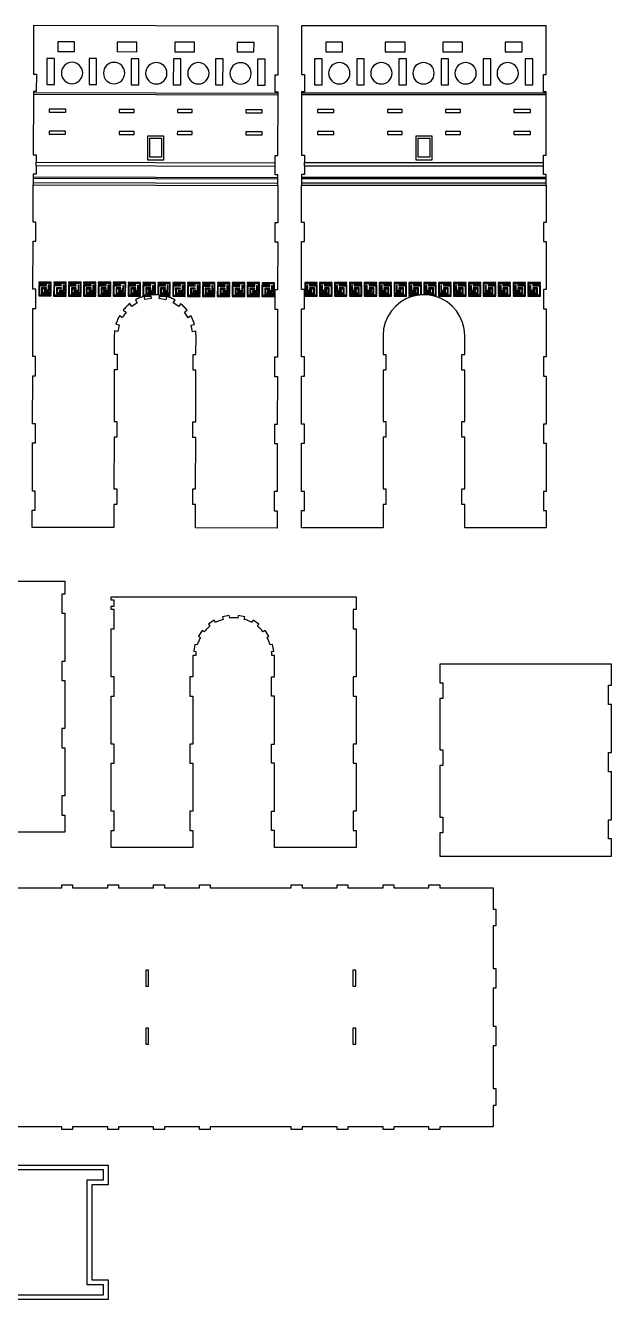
# Model space of a CAD drawing. Extents: x -1323 to 1705, y -706 to 926.
# Drawn here: x 1095 to 1705, y -515 to 811 of the extents above; entities that cross this region are included whole.
import ezdxf

# ---------------------------------------------------------------- set-up
doc = ezdxf.new("R2010")
doc.units = 0
doc.layers.add('CAMADA_1', color=7, linetype='CONTINUOUS')

msp = doc.modelspace()

# ---------------------------------------------------------------- linework, layer by layer
at = {"layer": 'CAMADA_1'}
for points in [[(1102.9239, 741.4542), (1357.8394, 740.7896), (1357.8427, 742.0334), (1354.8427, 742.0412), (1354.8899, 760.1212), (1357.8897, 760.1134), (1358.0215, 810.6745), (1103.106, 811.3391), (1102.9744, 760.778), (1105.9742, 760.7701), (1105.9273, 742.6901), (1102.9272, 742.698), (1102.9239, 741.4542)], [(1382.2338, 741.1199), (1637.1503, 741.1199), (1637.1503, 742.3637), (1634.1502, 742.3637), (1634.1502, 760.4437), (1637.1503, 760.4437), (1637.1503, 811.005), (1382.2338, 811.005), (1382.2338, 760.4437), (1385.2338, 760.4437), (1385.2338, 742.3637), (1382.2338, 742.3637), (1382.2338, 741.1199)], [(1145.7832, 784.2277), (1145.8092, 794.2277), (1128.3391, 794.2732), (1128.3131, 784.2732), (1145.7832, 784.2277)], [(1210.7821, 784.0583), (1210.8081, 794.0581), (1190.2552, 794.1118), (1190.229, 784.1118), (1210.7821, 784.0583)], [(1270.7579, 783.9019), (1270.7839, 793.9019), (1250.231, 793.9554), (1250.2048, 783.9555), (1270.7579, 783.9019)], [(1332.6738, 783.7405), (1332.7, 793.7404), (1315.2299, 793.786), (1315.2039, 783.786), (1332.6738, 783.7405)], [(1424.9816, 784.005), (1424.9816, 794.005), (1407.5114, 794.005), (1407.5114, 784.005), (1424.9816, 784.005)], [(1489.9807, 784.005), (1489.9807, 794.005), (1469.4275, 794.005), (1469.4275, 784.005), (1489.9807, 784.005)], [(1549.9568, 784.005), (1549.9568, 794.005), (1529.4036, 794.005), (1529.4036, 784.005), (1549.9568, 784.005)], [(1611.8729, 784.005), (1611.8729, 794.005), (1594.4028, 794.005), (1594.4028, 784.005), (1611.8729, 784.005)], [(1117.0533, 776.9402), (1116.9827, 749.8761), (1124.8439, 749.8557), (1124.9144, 776.9198), (1117.0533, 776.9402)], [(1154.2314, 761.8715), (1154.0056, 764.1118), (1153.3579, 766.1983), (1152.333, 768.0865), (1150.9757, 769.7317), (1149.3305, 771.089), (1147.4423, 772.1139), (1145.3558, 772.7616), (1143.1155, 772.9874), (1140.8753, 772.7616), (1138.7887, 772.1139), (1136.9005, 771.089), (1135.2554, 769.7317), (1133.8981, 768.0866), (1132.8732, 766.1984), (1132.2255, 764.1118), (1131.9996, 761.8716), (1132.2254, 759.6313), (1132.8731, 757.5448), (1133.898, 755.6566), (1135.2554, 754.0115), (1136.9005, 752.6541), (1138.7887, 751.6292), (1140.8753, 750.9815), (1143.1155, 750.7557), (1145.3557, 750.9815), (1147.4423, 751.6292), (1149.3305, 752.6541), (1150.9756, 754.0114), (1152.333, 755.6565), (1153.3579, 757.5447), (1154.0056, 759.6313), (1154.2314, 761.8715)], [(1160.9354, 776.8258), (1160.8649, 749.7618), (1168.726, 749.7413), (1168.7966, 776.8053), (1160.9354, 776.8258)], [(1198.1135, 761.7571), (1197.8877, 763.9974), (1197.24, 766.0839), (1196.2151, 767.9721), (1194.8578, 769.6173), (1193.2127, 770.9746), (1191.3245, 771.9995), (1189.2379, 772.6472), (1186.9977, 772.873), (1184.7574, 772.6472), (1182.6709, 771.9995), (1180.7827, 770.9746), (1179.1376, 769.6173), (1177.7802, 767.9722), (1176.7553, 766.084), (1176.1076, 763.9974), (1175.8818, 761.7572), (1176.1076, 759.5169), (1176.7553, 757.4304), (1177.7802, 755.5422), (1179.1375, 753.897), (1180.7826, 752.5397), (1182.6708, 751.5148), (1184.7574, 750.8671), (1186.9976, 750.6412), (1189.2378, 750.867), (1191.3244, 751.5147), (1193.2126, 752.5396), (1194.8577, 753.897), (1196.2151, 755.5421), (1197.24, 757.4303), (1197.8877, 759.5168), (1198.1135, 761.7571)], [(1204.8176, 776.7114), (1204.747, 749.6473), (1212.6081, 749.6268), (1212.6787, 776.6909), (1204.8176, 776.7114)], [(1241.9956, 761.6427), (1241.7698, 763.883), (1241.1221, 765.9695), (1240.0972, 767.8577), (1238.7399, 769.5029), (1237.0948, 770.8602), (1235.2066, 771.8851), (1233.12, 772.5328), (1230.8798, 772.7586), (1228.6395, 772.5328), (1226.553, 771.8851), (1224.6648, 770.8602), (1223.0197, 769.5029), (1221.6623, 767.8578), (1220.6374, 765.9696), (1219.9897, 763.883), (1219.7639, 761.6428), (1219.9897, 759.4025), (1220.6374, 757.316), (1221.6623, 755.4278), (1223.0196, 753.7826), (1224.6647, 752.4253), (1226.5529, 751.4004), (1228.6395, 750.7527), (1230.8797, 750.5268), (1233.1199, 750.7526), (1235.2065, 751.4003), (1237.0947, 752.4252), (1238.7398, 753.7826), (1240.0972, 755.4277), (1241.1221, 757.3159), (1241.7698, 759.4024), (1241.9956, 761.6427)], [(1248.6997, 776.597), (1248.6291, 749.5329), (1256.4903, 749.5124), (1256.5608, 776.5765), (1248.6997, 776.597)], [(1285.8778, 761.5283), (1285.652, 763.7686), (1285.0043, 765.8551), (1283.9794, 767.7433), (1282.622, 769.3885), (1280.9769, 770.7458), (1279.0887, 771.7707), (1277.0021, 772.4184), (1274.7619, 772.6442), (1272.5217, 772.4184), (1270.4351, 771.7707), (1268.5469, 770.7458), (1266.9018, 769.3885), (1265.5444, 767.7434), (1264.5195, 765.8552), (1263.8718, 763.7686), (1263.646, 761.5284), (1263.8718, 759.2881), (1264.5195, 757.2016), (1265.5444, 755.3134), (1266.9017, 753.6682), (1268.5468, 752.3109), (1270.435, 751.286), (1272.5216, 750.6383), (1274.7618, 750.4124), (1277.0021, 750.6382), (1279.0886, 751.2859), (1280.9768, 752.3108), (1282.622, 753.6682), (1283.9793, 755.3133), (1285.0042, 757.2015), (1285.6519, 759.288), (1285.8778, 761.5283)], [(1292.5818, 776.4826), (1292.5112, 749.4186), (1300.3724, 749.398), (1300.443, 776.4621), (1292.5818, 776.4826)], [(1329.7599, 761.4139), (1329.5341, 763.6541), (1328.8864, 765.7407), (1327.8615, 767.6289), (1326.5041, 769.274), (1324.859, 770.6314), (1322.9708, 771.6563), (1320.8842, 772.304), (1318.644, 772.5298), (1316.4038, 772.304), (1314.3172, 771.6563), (1312.429, 770.6314), (1310.7839, 769.2741), (1309.4265, 767.6289), (1308.4016, 765.7407), (1307.7539, 763.6542), (1307.5281, 761.4139), (1307.7539, 759.1737), (1308.4016, 757.0871), (1309.4265, 755.1989), (1310.7838, 753.5538), (1312.4289, 752.1965), (1314.3171, 751.1716), (1316.4037, 750.5239), (1318.6439, 750.298), (1320.8842, 750.5238), (1322.9707, 751.1715), (1324.8589, 752.1964), (1326.5041, 753.5538), (1327.8614, 755.1989), (1328.8863, 757.0871), (1329.534, 759.1736), (1329.7599, 761.4139)], [(1336.464, 776.3682), (1336.3934, 749.3041), (1344.2545, 749.2836), (1344.3251, 776.3477), (1336.464, 776.3682)], [(1403.702, 749.5785), (1403.702, 776.6426), (1395.8408, 776.6426), (1395.8408, 749.5785), (1403.702, 749.5785)], [(1432.5989, 761.642), (1432.3731, 763.8822), (1431.7254, 765.9688), (1430.7005, 767.857), (1429.3431, 769.5021), (1427.698, 770.8595), (1425.8098, 771.8844), (1423.7232, 772.5321), (1421.483, 772.7579), (1419.2427, 772.5321), (1417.1562, 771.8844), (1415.268, 770.8595), (1413.6229, 769.5022), (1412.2655, 767.857), (1411.2406, 765.9688), (1410.5929, 763.8823), (1410.3671, 761.642), (1410.5929, 759.4018), (1411.2406, 757.3152), (1412.2655, 755.427), (1413.6228, 753.7819), (1415.2679, 752.4245), (1417.1561, 751.3996), (1419.2427, 750.7519), (1421.4829, 750.5261), (1423.7231, 750.7519), (1425.8097, 751.3996), (1427.6979, 752.4245), (1429.343, 753.7818), (1430.7004, 755.4269), (1431.7253, 757.3151), (1432.373, 759.4017), (1432.5989, 761.6419)], [(1447.5844, 749.5785), (1447.5844, 776.6426), (1439.7232, 776.6426), (1439.7232, 749.5785), (1447.5844, 749.5785)], [(1476.4811, 761.642), (1476.2553, 763.8822), (1475.6076, 765.9688), (1474.5827, 767.857), (1473.2254, 769.5021), (1471.5802, 770.8595), (1469.692, 771.8844), (1467.6055, 772.5321), (1465.3652, 772.7579), (1463.125, 772.5321), (1461.0384, 771.8844), (1459.1502, 770.8595), (1457.5051, 769.5022), (1456.1478, 767.857), (1455.1229, 765.9688), (1454.4752, 763.8823), (1454.2493, 761.642), (1454.4751, 759.4018), (1455.1228, 757.3152), (1456.1477, 755.427), (1457.5051, 753.7819), (1459.1502, 752.4245), (1461.0384, 751.3996), (1463.125, 750.7519), (1465.3652, 750.5261), (1467.6054, 750.7519), (1469.692, 751.3996), (1471.5802, 752.4245), (1473.2253, 753.7818), (1474.5827, 755.4269), (1475.6076, 757.3151), (1476.2553, 759.4017), (1476.4811, 761.6419)], [(1491.4665, 749.5785), (1491.4665, 776.6426), (1483.6053, 776.6426), (1483.6053, 749.5785), (1491.4665, 749.5785)], [(1520.3634, 761.642), (1520.1376, 763.8822), (1519.4899, 765.9688), (1518.465, 767.857), (1517.1076, 769.5021), (1515.4625, 770.8595), (1513.5743, 771.8844), (1511.4877, 772.5321), (1509.2475, 772.7579), (1507.0073, 772.5321), (1504.9207, 771.8844), (1503.0325, 770.8595), (1501.3874, 769.5022), (1500.03, 767.857), (1499.0051, 765.9688), (1498.3574, 763.8823), (1498.1316, 761.642), (1498.3574, 759.4018), (1499.0051, 757.3152), (1500.03, 755.427), (1501.3873, 753.7819), (1503.0324, 752.4245), (1504.9206, 751.3996), (1507.0072, 750.7519), (1509.2474, 750.5261), (1511.4877, 750.7519), (1513.5742, 751.3996), (1515.4624, 752.4245), (1517.1076, 753.7818), (1518.4649, 755.4269), (1519.4898, 757.3151), (1520.1375, 759.4017), (1520.3634, 761.6419)], [(1535.3489, 749.5785), (1535.3489, 776.6426), (1527.4877, 776.6426), (1527.4877, 749.5785), (1535.3489, 749.5785)], [(1564.2456, 761.642), (1564.0198, 763.8822), (1563.3721, 765.9688), (1562.3472, 767.857), (1560.9899, 769.5021), (1559.3448, 770.8595), (1557.4566, 771.8844), (1555.37, 772.5321), (1553.1298, 772.7579), (1550.8895, 772.5321), (1548.803, 771.8844), (1546.9148, 770.8595), (1545.2697, 769.5022), (1543.9123, 767.857), (1542.8874, 765.9688), (1542.2397, 763.8823), (1542.0139, 761.642), (1542.2397, 759.4018), (1542.8874, 757.3152), (1543.9123, 755.427), (1545.2696, 753.7819), (1546.9147, 752.4245), (1548.8029, 751.3996), (1550.8895, 750.7519), (1553.1297, 750.5261), (1555.3699, 750.7519), (1557.4565, 751.3996), (1559.3447, 752.4245), (1560.9898, 753.7818), (1562.3472, 755.4269), (1563.3721, 757.3151), (1564.0198, 759.4017), (1564.2456, 761.6419)], [(1579.231, 749.5785), (1579.231, 776.6426), (1571.3698, 776.6426), (1571.3698, 749.5785), (1579.231, 749.5785)], [(1608.1279, 761.642), (1607.9021, 763.8822), (1607.2544, 765.9688), (1606.2295, 767.857), (1604.8722, 769.5021), (1603.227, 770.8595), (1601.3388, 771.8844), (1599.2523, 772.5321), (1597.012, 772.7579), (1594.7718, 772.5321), (1592.6852, 771.8844), (1590.797, 770.8595), (1589.1519, 769.5022), (1587.7945, 767.857), (1586.7696, 765.9688), (1586.1219, 763.8823), (1585.8961, 761.642), (1586.1219, 759.4018), (1586.7696, 757.3152), (1587.7945, 755.427), (1589.1519, 753.7819), (1590.797, 752.4245), (1592.6852, 751.3996), (1594.7717, 750.7519), (1597.012, 750.5261), (1599.2522, 750.7519), (1601.3388, 751.3996), (1603.227, 752.4245), (1604.8721, 753.7818), (1606.2295, 755.4269), (1607.2544, 757.3151), (1607.9021, 759.4017), (1608.1279, 761.6419)], [(1623.1134, 749.5785), (1623.1134, 776.6426), (1615.2522, 776.6426), (1615.2522, 749.5785), (1623.1134, 749.5785)], [(1105.7549, 676.6441), (1105.7351, 669.0196), (1354.6505, 668.3707), (1354.6705, 675.9952), (1357.6703, 675.9873), (1357.8346, 738.9526), (1102.9191, 739.6172), (1102.7551, 676.6519), (1105.7549, 676.6441)], [(1385.2338, 668.6929), (1634.1502, 668.6929), (1634.1502, 676.3174), (1637.1503, 676.3174), (1637.1503, 739.2829), (1382.2338, 739.2829), (1382.2338, 676.3174), (1385.2338, 676.3174), (1385.2338, 668.6929)], [(1136.5631, 724.0385), (1119.3197, 724.0835), (1119.3118, 721.0835), (1136.5552, 721.0385), (1136.5631, 724.0385)], [(1207.7773, 723.8529), (1192.2248, 723.8935), (1192.2171, 720.8934), (1207.7694, 720.8529), (1207.7773, 723.8529)], [(1252.8959, 723.7353), (1252.888, 720.7352), (1268.4403, 720.6947), (1268.4481, 723.6947), (1252.8959, 723.7353)], [(1341.3453, 720.5046), (1341.3532, 723.5046), (1324.1101, 723.5495), (1324.1022, 720.5496), (1341.3453, 720.5046)], [(1398.6749, 723.792), (1398.6749, 720.792), (1415.9183, 720.792), (1415.9183, 723.792), (1398.6749, 723.792)], [(1487.1328, 720.792), (1487.1328, 723.792), (1471.5802, 723.792), (1471.5802, 720.792), (1487.1328, 720.792)], [(1547.8038, 723.792), (1532.2513, 723.792), (1532.2513, 720.792), (1547.8038, 720.792), (1547.8038, 723.792)], [(1620.7091, 723.792), (1603.4658, 723.792), (1603.4658, 720.792), (1620.7091, 720.792), (1620.7091, 723.792)], [(1136.5032, 701.1411), (1119.2601, 701.186), (1119.2522, 698.186), (1136.4956, 698.141), (1136.5032, 701.1411)], [(1207.7174, 700.9553), (1192.1652, 700.996), (1192.1573, 697.996), (1207.7098, 697.9554), (1207.7174, 700.9553)], [(1221.6232, 671.4039), (1238.7765, 671.3592), (1238.8411, 696.1601), (1221.6878, 696.2048), (1221.6232, 671.4039)], [(1236.1989, 674.2741), (1224.216, 674.3055), (1224.2675, 694.0977), (1236.2504, 694.0665), (1236.1989, 674.2741)], [(1252.836, 700.8378), (1252.8281, 697.8378), (1268.3807, 697.7972), (1268.3885, 700.7973), (1252.836, 700.8378)], [(1341.2936, 700.6071), (1324.0502, 700.6521), (1324.0423, 697.6522), (1341.2857, 697.6071), (1341.2936, 700.6071)], [(1415.9183, 700.8944), (1398.6749, 700.8944), (1398.6749, 697.8945), (1415.9183, 697.8945), (1415.9183, 700.8944)], [(1487.1328, 697.8945), (1487.1328, 700.8944), (1471.5802, 700.8944), (1471.5802, 697.8945), (1487.1328, 697.8945)], [(1501.1155, 671.3794), (1518.2688, 671.3794), (1518.2688, 696.1804), (1501.1155, 696.1804), (1501.1155, 671.3794)], [(1515.6836, 674.2876), (1503.7005, 674.2876), (1503.7005, 694.0799), (1515.6836, 694.0799), (1515.6836, 674.2876)], [(1547.8038, 700.8944), (1532.2513, 700.8944), (1532.2513, 697.8945), (1547.8038, 697.8945), (1547.8038, 700.8944)], [(1620.7091, 700.8944), (1603.4658, 700.8944), (1603.4658, 697.8945), (1620.7091, 697.8945), (1620.7091, 700.8944)], [(1105.7253, 665.2415), (1105.7029, 656.6442), (1102.7029, 656.652), (1102.6955, 653.7903), (1357.6107, 653.1257), (1357.6184, 655.9874), (1354.6183, 655.9952), (1354.6407, 664.5927), (1105.7253, 665.2415)], [(1385.2338, 664.9149), (1385.2338, 656.3174), (1382.2338, 656.3174), (1382.2338, 653.4557), (1637.1503, 653.4557), (1637.1503, 656.3174), (1634.1502, 656.3174), (1634.1502, 664.9149), (1385.2338, 664.9149)], [(1357.6062, 651.3814), (1102.691, 652.046), (1102.6798, 647.8166), (1357.5952, 647.152), (1357.6062, 651.3814)], [(1382.2338, 647.4821), (1637.1503, 647.4821), (1637.1503, 651.7114), (1382.2338, 651.7114), (1382.2338, 647.4821)], [(1108.526, 544.1766), (1108.5234, 543.1766), (1120.5235, 543.1454), (1120.4968, 532.9459), (1112.4518, 532.9669), (1112.4633, 537.3889), (1116.5571, 537.3781), (1116.5598, 538.3782), (1111.466, 538.3914), (1111.449, 531.9695), (1121.4941, 531.9434), (1121.526, 544.1428), (1108.526, 544.1766)], [(1124.0261, 544.1362), (1124.0235, 543.1362), (1136.0233, 543.1049), (1135.9968, 532.9055), (1127.9516, 532.9265), (1127.9633, 537.3484), (1132.0572, 537.3377), (1132.0598, 538.3378), (1126.9658, 538.351), (1126.9491, 531.9291), (1136.9941, 531.903), (1137.0259, 544.1024), (1124.0261, 544.1362)], [(1139.5259, 544.0958), (1139.5233, 543.0958), (1151.5234, 543.0645), (1151.4967, 532.8651), (1143.4517, 532.8861), (1143.4632, 537.308), (1147.557, 537.2973), (1147.5597, 538.2974), (1142.4659, 538.3106), (1142.4489, 531.8887), (1152.494, 531.8626), (1152.5259, 544.062), (1139.5259, 544.0958)], [(1155.026, 544.0554), (1155.0234, 543.0554), (1167.0232, 543.0241), (1166.9967, 532.8247), (1158.9515, 532.8457), (1158.9632, 537.2676), (1163.0571, 537.2569), (1163.0597, 538.2569), (1157.9657, 538.2702), (1157.949, 531.8482), (1167.994, 531.8221), (1168.0258, 544.0215), (1155.026, 544.0554)], [(1170.5258, 544.015), (1170.5232, 543.0149), (1182.5233, 542.9837), (1182.4966, 532.7843), (1174.4516, 532.8053), (1174.4631, 537.2272), (1178.5569, 537.2165), (1178.5596, 538.2165), (1173.4658, 538.2298), (1173.4488, 531.8078), (1183.4939, 531.7817), (1183.5258, 543.9811), (1170.5258, 544.015)], [(1186.0259, 543.9746), (1186.0233, 542.9745), (1198.0231, 542.9433), (1197.9966, 532.7439), (1189.9514, 532.7648), (1189.9631, 537.1868), (1194.057, 537.1761), (1194.0596, 538.1761), (1188.9656, 538.1893), (1188.9489, 531.7674), (1198.9939, 531.7413), (1199.0257, 543.9407), (1186.0259, 543.9746)], [(1201.5257, 543.9342), (1201.5231, 542.9341), (1213.5232, 542.9029), (1213.4965, 532.7035), (1205.4515, 532.7244), (1205.463, 537.1464), (1209.5568, 537.1357), (1209.5595, 538.1357), (1204.4656, 538.1489), (1204.4487, 531.727), (1214.4938, 531.7009), (1214.5257, 543.9003), (1201.5257, 543.9342)], [(1217.0258, 543.8938), (1217.0232, 542.8938), (1229.023, 542.8625), (1228.9965, 532.663), (1220.9513, 532.684), (1220.963, 537.106), (1225.0569, 537.0952), (1225.0595, 538.0953), (1219.9655, 538.1085), (1219.9488, 531.6866), (1229.9938, 531.6605), (1230.0256, 543.8599), (1217.0258, 543.8938)], [(1232.5256, 543.8533), (1232.523, 542.8534), (1244.5231, 542.8221), (1244.4964, 532.6226), (1236.4514, 532.6436), (1236.4629, 537.0656), (1240.5567, 537.055), (1240.5594, 538.0549), (1235.4655, 538.0681), (1235.4486, 531.6462), (1245.4937, 531.6201), (1245.5256, 543.8195), (1232.5256, 543.8533)], [(1395.5788, 531.6582), (1395.5788, 538.0801), (1390.485, 538.0801), (1390.485, 537.0802), (1394.5789, 537.0802), (1394.5789, 532.6582), (1386.5339, 532.6582), (1386.5339, 542.8576), (1398.5338, 542.8576), (1398.5338, 543.8576), (1385.5338, 543.8576), (1385.5338, 531.6582), (1395.5788, 531.6582)], [(1411.0789, 531.6582), (1411.0789, 538.0801), (1405.9848, 538.0801), (1405.9848, 537.0802), (1410.079, 537.0802), (1410.079, 532.6582), (1402.0338, 532.6582), (1402.0338, 542.8576), (1414.0339, 542.8576), (1414.0339, 543.8576), (1401.0338, 543.8576), (1401.0338, 531.6582), (1411.0789, 531.6582)], [(1426.579, 531.6582), (1426.579, 538.0801), (1421.4849, 538.0801), (1421.4849, 537.0802), (1425.5788, 537.0802), (1425.5788, 532.6582), (1417.5338, 532.6582), (1417.5338, 542.8576), (1429.5339, 542.8576), (1429.5339, 543.8576), (1416.5339, 543.8576), (1416.5339, 531.6582), (1426.579, 531.6582)], [(1442.0788, 531.6582), (1442.0788, 538.0801), (1436.985, 538.0801), (1436.985, 537.0802), (1441.0789, 537.0802), (1441.0789, 532.6582), (1433.0339, 532.6582), (1433.0339, 542.8576), (1445.0338, 542.8576), (1445.0338, 543.8576), (1432.0337, 543.8576), (1432.0337, 531.6582), (1442.0788, 531.6582)], [(1457.5789, 531.6582), (1457.5789, 538.0801), (1452.485, 538.0801), (1452.485, 537.0802), (1456.5789, 537.0802), (1456.5789, 532.6582), (1448.5337, 532.6582), (1448.5337, 542.8576), (1460.5338, 542.8576), (1460.5338, 543.8576), (1447.5338, 543.8576), (1447.5338, 531.6582), (1457.5789, 531.6582)], [(1473.0789, 531.6582), (1473.0789, 538.0801), (1467.9849, 538.0801), (1467.9849, 537.0802), (1472.079, 537.0802), (1472.079, 532.6582), (1464.0338, 532.6582), (1464.0338, 542.8576), (1476.0339, 542.8576), (1476.0339, 543.8576), (1463.0339, 543.8576), (1463.0339, 531.6582), (1473.0789, 531.6582)], [(1488.579, 531.6582), (1488.579, 538.0801), (1483.4849, 538.0801), (1483.4849, 537.0802), (1487.5788, 537.0802), (1487.5788, 532.6582), (1479.5339, 532.6582), (1479.5339, 542.8576), (1491.5337, 542.8576), (1491.5337, 543.8576), (1478.5337, 543.8576), (1478.5337, 531.6582), (1488.579, 531.6582)], [(1504.0788, 531.6582), (1504.0788, 538.0801), (1498.985, 538.0801), (1498.985, 537.0802), (1503.0789, 537.0802), (1503.0789, 532.6582), (1495.0339, 532.6582), (1495.0339, 542.8576), (1507.0338, 542.8576), (1507.0338, 543.8576), (1494.0338, 543.8576), (1494.0338, 531.6582), (1504.0788, 531.6582)], [(1514.4848, 537.0802), (1518.579, 537.0802), (1518.579, 532.6582), (1510.5338, 532.6582), (1510.5338, 542.8576), (1522.5339, 542.8576), (1522.5339, 543.8576), (1509.5338, 543.8576), (1509.5338, 531.6582), (1519.5789, 531.6582), (1519.5789, 538.0801), (1514.4848, 538.0801), (1514.4848, 537.0802)], [(1535.079, 531.6582), (1535.079, 538.0801), (1529.9849, 538.0801), (1529.9849, 537.0802), (1534.0788, 537.0802), (1534.0788, 532.6582), (1526.0338, 532.6582), (1526.0338, 542.8576), (1538.0339, 542.8576), (1538.0339, 543.8576), (1525.0339, 543.8576), (1525.0339, 531.6582), (1535.079, 531.6582)], [(1550.5788, 531.6582), (1550.5788, 538.0801), (1545.485, 538.0801), (1545.485, 537.0802), (1549.5789, 537.0802), (1549.5789, 532.6582), (1541.5339, 532.6582), (1541.5339, 542.8576), (1553.5338, 542.8576), (1553.5338, 543.8576), (1540.5337, 543.8576), (1540.5337, 531.6582), (1550.5788, 531.6582)], [(1566.0789, 531.6582), (1566.0789, 538.0801), (1560.9851, 538.0801), (1560.9851, 537.0802), (1565.0789, 537.0802), (1565.0789, 532.6582), (1557.0337, 532.6582), (1557.0337, 542.8576), (1569.0338, 542.8576), (1569.0338, 543.8576), (1556.0338, 543.8576), (1556.0338, 531.6582), (1566.0789, 531.6582)], [(1581.5789, 531.6582), (1581.5789, 538.0801), (1576.4849, 538.0801), (1576.4849, 537.0802), (1580.579, 537.0802), (1580.579, 532.6582), (1572.5338, 532.6582), (1572.5338, 542.8576), (1584.5339, 542.8576), (1584.5339, 543.8576), (1571.5339, 543.8576), (1571.5339, 531.6582), (1581.5789, 531.6582)], [(1597.079, 531.6582), (1597.079, 538.0801), (1591.985, 538.0801), (1591.985, 537.0802), (1596.0788, 537.0802), (1596.0788, 532.6582), (1588.0339, 532.6582), (1588.0339, 542.8576), (1600.0337, 542.8576), (1600.0337, 543.8576), (1587.0337, 543.8576), (1587.0337, 531.6582), (1597.079, 531.6582)], [(1612.5788, 531.6582), (1612.5788, 538.0801), (1607.485, 538.0801), (1607.485, 537.0802), (1611.5789, 537.0802), (1611.5789, 532.6582), (1603.5337, 532.6582), (1603.5337, 542.8576), (1615.5338, 542.8576), (1615.5338, 543.8576), (1602.5338, 543.8576), (1602.5338, 531.6582), (1612.5788, 531.6582)], [(1628.0789, 531.6582), (1628.0789, 538.0801), (1622.9848, 538.0801), (1622.9848, 537.0802), (1627.079, 537.0802), (1627.079, 532.6582), (1619.0338, 532.6582), (1619.0338, 542.8576), (1631.0339, 542.8576), (1631.0339, 543.8576), (1618.0338, 543.8576), (1618.0338, 531.6582), (1628.0789, 531.6582)], [(1116.5652, 540.4891), (1116.5679, 541.4892), (1108.5191, 541.5102), (1108.4883, 529.728), (1121.4884, 529.6941), (1121.491, 530.6941), (1109.4909, 530.7254), (1109.5164, 540.5075), (1116.5652, 540.4891)], [(1119.3946, 540.9817), (1118.3946, 540.9843), (1118.3806, 535.6021), (1114.0769, 535.6134), (1114.0743, 534.6134), (1119.3781, 534.5996), (1119.3946, 540.9817)], [(1132.0653, 540.4487), (1132.0679, 541.4488), (1124.0189, 541.4697), (1123.9884, 529.6876), (1136.9882, 529.6537), (1136.9908, 530.6537), (1124.991, 530.685), (1125.0165, 540.4671), (1132.0653, 540.4487)], [(1134.8946, 540.9413), (1133.8947, 540.9439), (1133.8806, 535.5617), (1129.5769, 535.5729), (1129.5743, 534.573), (1134.8779, 534.5592), (1134.8946, 540.9413)], [(1147.5651, 540.4083), (1147.5678, 541.4084), (1139.519, 541.4293), (1139.4882, 529.6472), (1152.4883, 529.6133), (1152.4909, 530.6132), (1140.4908, 530.6446), (1140.5163, 540.4267), (1147.5651, 540.4083)], [(1150.3945, 540.9009), (1149.3945, 540.9035), (1149.3805, 535.5213), (1145.0768, 535.5325), (1145.0742, 534.5326), (1150.378, 534.5188), (1150.3945, 540.9009)], [(1163.0652, 540.3679), (1163.0678, 541.3679), (1155.0188, 541.3889), (1154.9883, 529.6068), (1167.9881, 529.5729), (1167.9907, 530.5728), (1155.9909, 530.6042), (1156.0164, 540.3863), (1163.0652, 540.3679)], [(1165.8945, 540.8605), (1164.8946, 540.8631), (1164.8805, 535.4809), (1160.5768, 535.4921), (1160.5742, 534.4922), (1165.8778, 534.4784), (1165.8945, 540.8605)], [(1178.565, 540.3275), (1178.5677, 541.3275), (1170.5189, 541.3485), (1170.4881, 529.5663), (1183.4882, 529.5325), (1183.4908, 530.5324), (1171.4907, 530.5638), (1171.5162, 540.3458), (1178.565, 540.3275)], [(1181.3944, 540.8201), (1180.3944, 540.8227), (1180.3804, 535.4405), (1176.0767, 535.4517), (1176.0741, 534.4518), (1181.3779, 534.438), (1181.3944, 540.8201)], [(1194.0651, 540.2871), (1194.0677, 541.2871), (1186.0187, 541.3081), (1185.9882, 529.5259), (1198.988, 529.4921), (1198.9906, 530.492), (1186.9908, 530.5234), (1187.0163, 540.3054), (1194.0651, 540.2871)], [(1196.8944, 540.7796), (1195.8945, 540.7823), (1195.8804, 535.4001), (1191.5767, 535.4113), (1191.5741, 534.4114), (1196.8777, 534.3975), (1196.8944, 540.7796)], [(1209.5649, 540.2467), (1209.5676, 541.2467), (1201.5188, 541.2677), (1201.488, 529.4855), (1214.4881, 529.4517), (1214.4907, 530.4516), (1202.4906, 530.4829), (1202.5161, 540.265), (1209.5649, 540.2467)], [(1212.3943, 540.7392), (1211.3943, 540.7419), (1211.3803, 535.3597), (1207.0766, 535.3709), (1207.0739, 534.371), (1212.3778, 534.3571), (1212.3943, 540.7392)], [(1227.8943, 540.6988), (1226.8944, 540.7014), (1226.8803, 535.3193), (1222.5766, 535.3305), (1222.574, 534.3305), (1227.8776, 534.3167), (1227.8943, 540.6988)], [(1243.3942, 540.6584), (1242.3942, 540.661), (1242.3802, 535.2789), (1238.0765, 535.2901), (1238.0738, 534.2901), (1243.3777, 534.2763), (1243.3942, 540.6584)], [(1256.0649, 540.1254), (1256.0675, 541.1255), (1248.0185, 541.1465), (1247.988, 529.3643), (1260.9878, 529.3304), (1260.9904, 530.3304), (1248.9906, 530.3617), (1249.0161, 540.1438), (1256.0649, 540.1254)], [(1248.0257, 543.8129), (1248.0231, 542.813), (1260.0229, 542.7816), (1259.9964, 532.5822), (1251.9512, 532.6032), (1251.9627, 537.0251), (1256.0568, 537.0145), (1256.0594, 538.0145), (1250.9654, 538.0278), (1250.9487, 531.6058), (1260.9937, 531.5797), (1261.0255, 543.7791), (1248.0257, 543.8129)], [(1258.8942, 540.618), (1257.8943, 540.6206), (1257.8802, 535.2384), (1253.5765, 535.2496), (1253.5739, 534.2497), (1258.8775, 534.2359), (1258.8942, 540.618)], [(1271.5647, 540.085), (1271.5674, 541.0851), (1263.5186, 541.106), (1263.4878, 529.3239), (1276.4878, 529.29), (1276.4905, 530.2899), (1264.4904, 530.3213), (1264.5159, 540.1034), (1271.5647, 540.085)], [(1263.5255, 543.7725), (1263.5229, 542.7726), (1275.523, 542.7412), (1275.4963, 532.5418), (1267.4513, 532.5628), (1267.4628, 536.9847), (1271.5566, 536.9741), (1271.5593, 537.9741), (1266.4654, 537.9874), (1266.4485, 531.5654), (1276.4936, 531.5393), (1276.5255, 543.7387), (1263.5255, 543.7725)], [(1274.3941, 540.5776), (1273.3941, 540.5802), (1273.3801, 535.198), (1269.0764, 535.2092), (1269.0737, 534.2093), (1274.3776, 534.1955), (1274.3941, 540.5776)], [(1287.0648, 540.0446), (1287.0674, 541.0446), (1279.0184, 541.0656), (1278.9879, 529.2835), (1291.9877, 529.2496), (1291.9903, 530.2495), (1279.9905, 530.2809), (1280.016, 540.063), (1287.0648, 540.0446)], [(1279.0256, 543.7321), (1279.023, 542.7322), (1291.0228, 542.7008), (1290.9963, 532.5014), (1282.9511, 532.5224), (1282.9626, 536.9443), (1287.0567, 536.9337), (1287.0593, 537.9336), (1281.9653, 537.947), (1281.9486, 531.525), (1291.9936, 531.4988), (1292.0253, 543.6982), (1279.0256, 543.7321)], [(1289.8941, 540.5373), (1288.8942, 540.5398), (1288.8801, 535.1576), (1284.5764, 535.1688), (1284.5738, 534.1689), (1289.8774, 534.1551), (1289.8941, 540.5373)], [(1302.5646, 540.0042), (1302.5673, 541.0042), (1294.5185, 541.0252), (1294.4877, 529.243), (1307.4877, 529.2092), (1307.4904, 530.2091), (1295.4903, 530.2405), (1295.5158, 540.0225), (1302.5646, 540.0042)], [(1294.5254, 543.6917), (1294.5228, 542.6918), (1306.5229, 542.6604), (1306.4962, 532.461), (1298.4512, 532.482), (1298.4627, 536.9039), (1302.5565, 536.8933), (1302.5592, 537.8932), (1297.4653, 537.9066), (1297.4484, 531.4845), (1307.4935, 531.4584), (1307.5254, 543.6578), (1294.5254, 543.6917)], [(1305.394, 540.4969), (1304.394, 540.4994), (1304.38, 535.1172), (1300.0763, 535.1284), (1300.0736, 534.1285), (1305.3775, 534.1147), (1305.394, 540.4969)], [(1318.0647, 539.9638), (1318.0673, 540.9638), (1310.0183, 540.9848), (1309.9876, 529.2026), (1322.9876, 529.1688), (1322.9902, 530.1687), (1310.9904, 530.2001), (1311.0159, 539.9821), (1318.0647, 539.9638)], [(1310.0252, 543.6513), (1310.0229, 542.6514), (1322.0227, 542.62), (1321.996, 532.4206), (1313.951, 532.4416), (1313.9625, 536.8635), (1318.0566, 536.8529), (1318.0592, 537.8528), (1312.9652, 537.8662), (1312.9485, 531.4441), (1322.9935, 531.418), (1323.0252, 543.6174), (1310.0252, 543.6513)], [(1320.894, 540.4565), (1319.8941, 540.459), (1319.88, 535.0768), (1315.5763, 535.088), (1315.5737, 534.0881), (1320.8773, 534.0742), (1320.894, 540.4565)], [(1333.5645, 539.9234), (1333.5672, 540.9234), (1325.5184, 540.9444), (1325.4876, 529.1622), (1338.4876, 529.1284), (1338.4903, 530.1283), (1326.4902, 530.1596), (1326.5157, 539.9417), (1333.5645, 539.9234)], [(1325.5253, 543.6109), (1325.5227, 542.6109), (1337.5228, 542.5796), (1337.4961, 532.3802), (1329.4511, 532.4011), (1329.4626, 536.8231), (1333.5564, 536.8125), (1333.5591, 537.8124), (1328.4652, 537.8258), (1328.4483, 531.4037), (1338.4934, 531.3776), (1338.5253, 543.577), (1325.5253, 543.6109)], [(1336.3939, 540.4161), (1335.3939, 540.4186), (1335.3799, 535.0364), (1331.0762, 535.0476), (1331.0735, 534.0477), (1336.3774, 534.0338), (1336.3939, 540.4161)], [(1349.0646, 539.883), (1349.0672, 540.883), (1341.0182, 540.904), (1340.9875, 529.1218), (1353.9875, 529.088), (1353.9901, 530.0879), (1341.9903, 530.1192), (1342.0158, 539.9013), (1349.0646, 539.883)], [(1341.0251, 543.5705), (1341.0228, 542.5705), (1353.0226, 542.5392), (1352.9959, 532.3397), (1344.9509, 532.3607), (1344.9624, 536.7827), (1349.0565, 536.7721), (1349.0591, 537.772), (1343.9651, 537.7853), (1343.9484, 531.3633), (1353.9934, 531.3372), (1354.0251, 543.5366), (1341.0251, 543.5705)], [(1351.8939, 540.3756), (1350.894, 540.3781), (1350.8799, 534.996), (1346.5762, 535.0072), (1346.5736, 534.0072), (1351.8772, 533.9934), (1351.8939, 540.3756)], [(1397.5339, 540.1911), (1397.5339, 530.409), (1385.5338, 530.409), (1385.5338, 529.4089), (1398.5338, 529.4089), (1398.5338, 541.1911), (1390.485, 541.1911), (1390.485, 540.1911), (1397.5339, 540.1911)], [(1387.6569, 540.6911), (1387.6569, 534.3089), (1392.9605, 534.3089), (1392.9605, 535.3089), (1388.6568, 535.3089), (1388.6568, 540.6911), (1387.6569, 540.6911)], [(1413.0339, 540.1911), (1413.0339, 530.409), (1401.0338, 530.409), (1401.0338, 529.4089), (1414.0339, 529.4089), (1414.0339, 541.1911), (1405.9848, 541.1911), (1405.9848, 540.1911), (1413.0339, 540.1911)], [(1403.157, 540.6911), (1403.157, 534.3089), (1408.4606, 534.3089), (1408.4606, 535.3089), (1404.1569, 535.3089), (1404.1569, 540.6911), (1403.157, 540.6911)], [(1428.5338, 540.1911), (1428.5338, 530.409), (1416.5339, 530.409), (1416.5339, 529.4089), (1429.5339, 529.4089), (1429.5339, 541.1911), (1421.4849, 541.1911), (1421.4849, 540.1911), (1428.5338, 540.1911)], [(1418.6568, 540.6911), (1418.6568, 534.3089), (1423.9606, 534.3089), (1423.9606, 535.3089), (1419.657, 535.3089), (1419.657, 540.6911), (1418.6568, 540.6911)], [(1444.0338, 540.1911), (1444.0338, 530.409), (1432.0337, 530.409), (1432.0337, 529.4089), (1445.0338, 529.4089), (1445.0338, 541.1911), (1436.985, 541.1911), (1436.985, 540.1911), (1444.0338, 540.1911)], [(1439.4607, 535.3089), (1435.1568, 535.3089), (1435.1568, 540.6911), (1434.1569, 540.6911), (1434.1569, 534.3089), (1439.4607, 534.3089), (1439.4607, 535.3089)], [(1459.5339, 540.1911), (1459.5339, 530.409), (1447.5338, 530.409), (1447.5338, 529.4089), (1460.5338, 529.4089), (1460.5338, 541.1911), (1452.485, 541.1911), (1452.485, 540.1911), (1459.5339, 540.1911)], [(1449.6569, 540.6911), (1449.6569, 534.3089), (1454.9605, 534.3089), (1454.9605, 535.3089), (1450.6569, 535.3089), (1450.6569, 540.6911), (1449.6569, 540.6911)], [(1467.9849, 541.1911), (1467.9849, 540.1911), (1475.0337, 540.1911), (1475.0337, 530.409), (1463.0339, 530.409), (1463.0339, 529.4089), (1476.0339, 529.4089), (1476.0339, 541.1911), (1467.9849, 541.1911)], [(1466.1569, 535.3089), (1466.1569, 540.6911), (1465.157, 540.6911), (1465.157, 534.3089), (1470.4606, 534.3089), (1470.4606, 535.3089), (1466.1569, 535.3089)], [(1490.5338, 540.1911), (1490.5338, 530.409), (1478.5337, 530.409), (1478.5337, 529.4089), (1491.5337, 529.4089), (1491.5337, 541.1911), (1483.4849, 541.1911), (1483.4849, 540.1911), (1490.5338, 540.1911)], [(1480.6568, 540.6911), (1480.6568, 534.3089), (1485.9607, 534.3089), (1485.9607, 535.3089), (1481.657, 535.3089), (1481.657, 540.6911), (1480.6568, 540.6911)], [(1496.1569, 540.6911), (1496.1569, 534.3089), (1501.4605, 534.3089), (1501.4605, 535.3089), (1497.1568, 535.3089), (1497.1568, 540.6911), (1496.1569, 540.6911)], [(1511.657, 540.6911), (1511.657, 534.3089), (1516.9606, 534.3089), (1516.9606, 535.3089), (1512.6569, 535.3089), (1512.6569, 540.6911), (1511.657, 540.6911)], [(1537.0338, 540.1911), (1537.0338, 530.409), (1525.0339, 530.409), (1525.0339, 529.4089), (1538.0339, 529.4089), (1538.0339, 541.1911), (1529.9849, 541.1911), (1529.9849, 540.1911), (1537.0338, 540.1911)], [(1527.1568, 540.6911), (1527.1568, 534.3089), (1532.4607, 534.3089), (1532.4607, 535.3089), (1528.157, 535.3089), (1528.157, 540.6911), (1527.1568, 540.6911)], [(1552.5338, 540.1911), (1552.5338, 530.409), (1540.5337, 530.409), (1540.5337, 529.4089), (1553.5338, 529.4089), (1553.5338, 541.1911), (1545.485, 541.1911), (1545.485, 540.1911), (1552.5338, 540.1911)], [(1542.6569, 540.6911), (1542.6569, 534.3089), (1547.9607, 534.3089), (1547.9607, 535.3089), (1543.6568, 535.3089), (1543.6568, 540.6911), (1542.6569, 540.6911)], [(1568.0339, 540.1911), (1568.0339, 530.409), (1556.0338, 530.409), (1556.0338, 529.4089), (1569.0338, 529.4089), (1569.0338, 541.1911), (1560.9851, 541.1911), (1560.9851, 540.1911), (1568.0339, 540.1911)], [(1558.1569, 540.6911), (1558.1569, 534.3089), (1563.4606, 534.3089), (1563.4606, 535.3089), (1559.1569, 535.3089), (1559.1569, 540.6911), (1558.1569, 540.6911)], [(1576.4849, 541.1911), (1576.4849, 540.1911), (1583.5337, 540.1911), (1583.5337, 530.409), (1571.5339, 530.409), (1571.5339, 529.4089), (1584.5339, 529.4089), (1584.5339, 541.1911), (1576.4849, 541.1911)], [(1574.6569, 535.3089), (1574.6569, 540.6911), (1573.657, 540.6911), (1573.657, 534.3089), (1578.9606, 534.3089), (1578.9606, 535.3089), (1574.6569, 535.3089)], [(1599.0338, 540.1911), (1599.0338, 530.409), (1587.0337, 530.409), (1587.0337, 529.4089), (1600.0337, 529.4089), (1600.0337, 541.1911), (1591.985, 541.1911), (1591.985, 540.1911), (1599.0338, 540.1911)], [(1589.1568, 540.6911), (1589.1568, 534.3089), (1594.4607, 534.3089), (1594.4607, 535.3089), (1590.157, 535.3089), (1590.157, 540.6911), (1589.1568, 540.6911)], [(1614.5339, 540.1911), (1614.5339, 530.409), (1602.5338, 530.409), (1602.5338, 529.4089), (1615.5338, 529.4089), (1615.5338, 541.1911), (1607.485, 541.1911), (1607.485, 540.1911), (1614.5339, 540.1911)], [(1609.9605, 535.3089), (1605.6568, 535.3089), (1605.6568, 540.6911), (1604.6569, 540.6911), (1604.6569, 534.3089), (1609.9605, 534.3089), (1609.9605, 535.3089)], [(1630.0339, 540.1911), (1630.0339, 530.409), (1618.0338, 530.409), (1618.0338, 529.4089), (1631.0339, 529.4089), (1631.0339, 541.1911), (1622.9848, 541.1911), (1622.9848, 540.1911), (1630.0339, 540.1911)], [(1620.157, 540.6911), (1620.157, 534.3089), (1625.4606, 534.3089), (1625.4606, 535.3089), (1621.1569, 535.3089), (1621.1569, 540.6911), (1620.157, 540.6911)], [(1353.3365, 160.0491), (1351.941, 166.9087), (1349.5499, 166.4351), (1349.2273, 167.4505), (1348.8777, 168.4564), (1348.5013, 169.4521), (1348.0984, 170.4373), (1347.6693, 171.4112), (1347.214, 172.3735), (1346.7329, 173.3235), (1346.2262, 174.2608), (1348.2747, 175.6261), (1344.3923, 181.4508), (1342.2884, 180.0485), (1341.6026, 180.8639), (1340.8956, 181.6602), (1340.1677, 182.4369), (1339.4193, 183.1937), (1338.6509, 183.93), (1337.8629, 184.6457), (1337.0556, 185.3401), (1336.2296, 186.013), (1337.6757, 188.1764), (1331.8561, 192.0665), (1330.3809, 189.8596), (1329.4409, 190.349), (1328.4887, 190.8128), (1327.5247, 191.251), (1326.5496, 191.6631), (1325.5638, 192.0491), (1324.5679, 192.4087), (1323.5624, 192.7416), (1322.5478, 193.0478), (1323.0734, 195.7013), (1316.2068, 197.0615), (1315.6754, 194.3787), (1314.6355, 194.4723), (1313.594, 194.5385), (1312.5514, 194.5772), (1311.5084, 194.5884), (1310.4655, 194.5722), (1309.4232, 194.5286), (1308.382, 194.4576), (1307.3425, 194.3591), (1306.8071, 197.0615), (1299.9405, 195.7013), (1300.4765, 192.9959), (1299.4667, 192.6861), (1298.4661, 192.3496), (1297.4751, 191.9868), (1296.4943, 191.5978), (1295.5242, 191.1829), (1294.5653, 190.7422), (1293.6182, 190.276), (1292.6833, 189.7844), (1291.1579, 192.0665), (1285.3383, 188.1764), (1286.8501, 185.9147), (1286.0318, 185.2427), (1285.2321, 184.5496), (1284.4515, 183.8355), (1283.6903, 183.1011), (1282.949, 182.3465), (1282.228, 181.5724), (1281.5276, 180.779), (1280.8483, 179.9667), (1278.6216, 181.4508), (1274.7393, 175.6261), (1276.9259, 174.1687), (1276.4256, 173.2377), (1275.9506, 172.2942), (1275.501, 171.3387), (1275.0772, 170.3717), (1274.6792, 169.3938), (1274.3073, 168.4055), (1273.9617, 167.4073), (1273.6427, 166.3997), (1271.1323, 166.897), (1269.9472, 159.9957), (1272.2184, 159.5458), (1272.1604, 159.0201), (1272.1095, 158.4937), (1272.0656, 157.9667), (1272.0287, 157.4393), (1271.9988, 156.9113), (1271.976, 156.383), (1271.9602, 155.8544), (1271.9515, 155.3256), (1268.9515, 155.3256), (1268.9515, 133.2244), (1265.9515, 133.2244), (1265.9515, 113.2244), (1268.9515, 113.2244), (1268.9515, 63.2244), (1265.9515, 63.2244), (1265.9515, 43.2244), (1268.9515, 43.2244), (1268.9515, -6.7756), (1265.9515, -6.7756), (1265.9515, -26.7756), (1268.9515, -26.7756), (1268.9515, -44.6744), (1184.0488, -44.6744), (1184.0488, -26.7756), (1187.0488, -26.7756), (1187.0488, -6.7756), (1184.0488, -6.7756), (1184.0488, 43.2244), (1187.0488, 43.2244), (1187.0488, 63.2244), (1184.0488, 63.2244), (1184.0488, 113.2244), (1187.0488, 113.2244), (1187.0488, 133.2244), (1184.0488, 133.2244), (1184.0488, 183.2244), (1187.0488, 183.2244), (1187.0488, 203.2244), (1184.0488, 203.2244), (1184.0488, 206.9216), (1187.0488, 206.9216), (1187.0488, 212.9216), (1184.0488, 212.9216), (1184.0488, 216.6188), (1438.9651, 216.6188), (1438.9651, 203.2244), (1435.9651, 203.2244), (1435.9651, 183.2244), (1438.9651, 183.2244), (1438.9651, 133.2244), (1435.9651, 133.2244), (1435.9651, 113.2244), (1438.9651, 113.2244), (1438.9651, 63.2244), (1435.9651, 63.2244), (1435.9651, 43.2244), (1438.9651, 43.2244), (1438.9651, -6.7756), (1435.9651, -6.7756), (1435.9651, -26.7756), (1438.9651, -26.7756), (1438.9651, -44.6744), (1354.0624, -44.6744), (1354.0624, -26.7756), (1351.0624, -26.7756), (1351.0624, -6.7756), (1354.0624, -6.7756), (1354.0624, 43.2244), (1351.0624, 43.2244), (1351.0624, 63.2244), (1354.0624, 63.2244), (1354.0624, 113.2244), (1351.0624, 113.2244), (1351.0624, 133.2244), (1354.0624, 133.2244), (1354.0624, 155.3256), (1351.2518, 155.3256), (1351.243, 155.8591), (1351.227, 156.3923), (1351.2038, 156.9252), (1351.1735, 157.4577), (1351.136, 157.9897), (1351.0913, 158.5212), (1351.0395, 159.0522), (1350.9806, 159.5824), (1353.3365, 160.0491)], [(1705.1045, -53.4903), (1705.1045, -35.5915), (1702.1045, -35.5915), (1702.1045, -15.5914), (1705.1045, -15.5914), (1705.1045, 34.4086), (1702.1045, 34.4086), (1702.1045, 54.4086), (1705.1045, 54.4086), (1705.1045, 104.4086), (1702.1045, 104.4086), (1702.1045, 124.4086), (1705.1045, 124.4086), (1705.1045, 146.5097), (1526.233, 146.5097), (1526.233, 127.0408), (1529.233, 127.0408), (1529.233, 110.7059), (1526.233, 110.7059), (1526.233, 57.0408), (1529.233, 57.0408), (1529.233, 40.7059), (1526.233, 40.7059), (1526.233, -12.9592), (1529.233, -12.9592), (1529.233, -29.2941), (1526.233, -29.2941), (1526.233, -53.4903), (1705.1045, -53.4903)], [(1219.905, -172.2683), (1219.905, -188.9315), (1222.905, -188.9315), (1222.905, -172.2683), (1219.905, -172.2683)], [(1438.7542, -172.2683), (1435.7543, -172.2683), (1435.7543, -188.9315), (1438.7542, -188.9315), (1438.7542, -172.2683)], [(1219.905, -249.3596), (1222.905, -249.3596), (1222.905, -232.6964), (1219.905, -232.6964), (1219.905, -249.3596)], [(1438.7542, -249.3596), (1438.7542, -232.6964), (1435.7543, -232.6964), (1435.7543, -249.3596), (1438.7542, -249.3596)], [(1057.4701, -375.2298), (1180.8982, -375.2298), (1180.8982, -395.6084), (1163.8848, -395.6084), (1163.8848, -494.7428), (1180.8982, -494.7428), (1180.8982, -515.1213), (1057.4701, -515.1213), (1057.4701, -510.1213), (1175.8982, -510.1213), (1175.8982, -499.7427), (1158.8848, -499.7427), (1158.8848, -390.6084), (1175.8982, -390.6084), (1175.8982, -380.2298), (1057.4701, -380.2298), (1057.4701, -375.2298)]]:
    msp.add_lwpolyline(points, close=True, dxfattribs=at)
for points in [[(1102.9239, 741.4542), (1102.9191, 739.6172)], [(1357.8346, 738.9526), (1357.8394, 740.7896)], [(1382.2338, 741.1199), (1382.2338, 739.2829)], [(1637.1503, 739.2829), (1637.1503, 741.1199)], [(1105.7253, 665.2415), (1105.7351, 669.0196)], [(1354.6407, 664.5927), (1354.6505, 668.3707)], [(1385.2338, 664.9149), (1385.2338, 668.6929)], [(1634.1502, 664.9149), (1634.1502, 668.6929)], [(1102.6955, 653.7903), (1102.691, 652.046)], [(1357.6062, 651.3814), (1357.6107, 653.1257)], [(1382.2338, 653.4557), (1382.2338, 651.7114)], [(1637.1503, 651.7114), (1637.1503, 653.4557)], [(1187.1674, 488.5324), (1187.1169, 469.0636), (1190.1167, 469.0557), (1190.0742, 452.7208), (1187.0742, 452.7287), (1186.9343, 399.0638), (1189.9343, 399.056), (1189.8916, 382.7211), (1186.8916, 382.7289), (1186.7519, 329.0641), (1189.7516, 329.0562), (1189.7092, 312.7213), (1186.7092, 312.7292), (1186.646, 288.533), (1101.7437, 288.7544), (1101.7905, 306.6532), (1104.7905, 306.6453), (1104.8424, 326.6453), (1101.8424, 326.6531), (1101.9728, 376.6529), (1104.9729, 376.6451), (1105.0251, 396.645), (1102.0251, 396.6529), (1102.1555, 446.6527), (1105.1553, 446.6448), (1105.2075, 466.6448), (1102.2074, 466.6526), (1102.3379, 516.6524), (1105.3379, 516.6447), (1105.3901, 536.6445), (1102.3901, 536.6524), (1102.5202, 586.6522), (1105.5203, 586.6443), (1105.5725, 606.6443), (1102.5725, 606.6522), (1102.6736, 645.4149), (1357.589, 644.7502), (1357.4879, 605.9876), (1354.4879, 605.9954), (1354.4357, 585.9955), (1357.4357, 585.9876), (1357.3055, 535.9878), (1354.3055, 535.9957), (1354.2533, 515.9957), (1357.2533, 515.9878), (1357.1229, 465.988), (1354.1229, 465.9958), (1354.0709, 445.9959), (1357.0707, 445.9881), (1356.9405, 395.9883), (1353.9405, 395.996), (1353.8883, 375.9962), (1356.8883, 375.9883), (1356.7579, 325.9885), (1353.7579, 325.9963), (1353.7059, 305.9964), (1356.7057, 305.9886), (1356.6592, 288.0898), (1271.7567, 288.3112), (1271.8199, 312.5072), (1268.8198, 312.5151), (1268.8625, 328.85), (1271.8623, 328.8421), (1272.0022, 382.507), (1269.0022, 382.5149), (1269.0449, 398.8497), (1272.0449, 398.8419), (1272.1849, 452.5067), (1269.1849, 452.5146), (1269.2273, 468.8495), (1272.2273, 468.8416), (1272.2781, 488.3105)], [(1102.6798, 647.8166), (1102.6736, 645.4149)], [(1357.589, 644.7502), (1357.5952, 647.152)], [(1382.2338, 647.4821), (1382.2338, 645.0803)], [(1502.7799, 530.409), (1502.2089, 530.311), (1501.6393, 530.2052), (1501.0713, 530.0918), (1500.5049, 529.9706), (1499.9402, 529.8417), (1499.3773, 529.7051), (1498.8162, 529.5609), (1498.2571, 529.409), (1491.6381, 526.9576), (1485.6335, 523.525), (1480.326, 519.2199), (1475.7982, 514.1514), (1472.1327, 508.4281), (1469.4122, 502.159), (1467.7193, 495.4529), (1467.1366, 488.4186), (1467.1366, 468.9497), (1470.1366, 468.9497), (1470.1366, 452.6148), (1467.1366, 452.6148), (1467.1366, 398.9497), (1470.1366, 398.9497), (1470.1366, 382.6148), (1467.1366, 382.6148), (1467.1366, 328.9497), (1470.1366, 328.9497), (1470.1366, 312.6148), (1467.1366, 312.6148), (1467.1366, 288.4186), (1382.2338, 288.4186), (1382.2338, 306.3174), (1385.2338, 306.3174), (1385.2338, 326.3174), (1382.2338, 326.3174), (1382.2338, 376.3174), (1385.2338, 376.3174), (1385.2338, 396.3174), (1382.2338, 396.3174), (1382.2338, 446.3174), (1385.2338, 446.3174), (1385.2338, 466.3174), (1382.2338, 466.3174), (1382.2338, 516.3174), (1385.2338, 516.3174), (1385.2338, 536.3174), (1382.2338, 536.3174), (1382.2338, 586.3175), (1385.2338, 586.3175), (1385.2338, 606.3175), (1382.2338, 606.3175), (1382.2338, 645.0803), (1637.1503, 645.0803), (1637.1503, 606.3175), (1634.1502, 606.3175), (1634.1502, 586.3175), (1637.1503, 586.3175), (1637.1503, 536.3174), (1634.1502, 536.3174), (1634.1502, 516.3174), (1637.1503, 516.3174), (1637.1503, 466.3174), (1634.1502, 466.3174), (1634.1502, 446.3174), (1637.1503, 446.3174), (1637.1503, 396.3174), (1634.1502, 396.3174), (1634.1502, 376.3174), (1637.1503, 376.3174), (1637.1503, 326.3174), (1634.1502, 326.3174), (1634.1502, 306.3174), (1637.1503, 306.3174), (1637.1503, 288.4186), (1552.2475, 288.4186), (1552.2475, 312.6148), (1549.2475, 312.6148), (1549.2475, 328.9497), (1552.2475, 328.9497), (1552.2475, 382.6148), (1549.2475, 382.6148), (1549.2475, 398.9497), (1552.2475, 398.9497), (1552.2475, 452.6148), (1549.2475, 452.6148), (1549.2475, 468.9497), (1552.2475, 468.9497), (1552.2475, 488.4186), (1551.6648, 495.4529), (1549.9719, 502.159), (1547.2514, 508.4281), (1543.5859, 514.1514), (1539.0581, 519.2199), (1533.7506, 523.525), (1527.746, 526.9576), (1521.127, 529.409), (1520.5679, 529.5609), (1520.0068, 529.7051), (1519.4439, 529.8417), (1518.8793, 529.9706), (1518.3129, 530.0918), (1517.7448, 530.2052), (1517.1753, 530.311), (1516.6042, 530.409), (1515.4164, 530.5873), (1514.2247, 530.732), (1513.0299, 530.843), (1511.8326, 530.9202), (1510.6337, 530.9636), (1509.4337, 530.9733), (1508.2335, 530.9491), (1507.0338, 530.891), (1506.0338, 530.8165), (1505.6255, 530.7793), (1505.2175, 530.7381), (1504.81, 530.6931), (1504.403, 530.6441), (1503.9964, 530.5912), (1503.5903, 530.5344), (1503.1848, 530.4736), (1502.7799, 530.409), (1494.0338, 530.409), (1494.0338, 529.4089), (1498.2571, 529.4089)], [(1637.1503, 645.0803), (1637.1503, 647.4821)], [(1225.025, 530.7168), (1225.0819, 530.4241), (1217.9907, 530.4425), (1218.0162, 540.2246), (1225.065, 540.2062), (1225.0676, 541.2063), (1217.0186, 541.2273), (1216.9881, 529.4451), (1225.2774, 529.4235), (1225.7071, 527.2251), (1218.837, 525.8828), (1218.1547, 529.3744)], [(1233.4917, 530.8097), (1233.516, 540.1842), (1240.5648, 540.1658), (1240.5675, 541.1659), (1232.5187, 541.1869), (1232.4918, 530.8867), (1231.558, 530.9373), (1230.6236, 530.9674), (1229.6891, 530.9769), (1228.7546, 530.9659), (1227.8207, 530.9344), (1226.8875, 530.8824), (1225.9555, 530.8098), (1225.0249, 530.7168)], [(1241.5042, 529.3135), (1240.8037, 525.8256), (1233.9409, 527.2036), (1234.3819, 529.3998), (1245.488, 529.3708), (1245.4906, 530.3708), (1234.5827, 530.3993), (1234.6413, 530.6917), (1233.4916, 530.8097), (1232.4918, 530.8867)], [(1507.0338, 530.8909), (1507.0338, 541.1911), (1498.985, 541.1911), (1498.985, 540.1911), (1506.0339, 540.1911), (1506.0339, 530.8165)], [(1521.1269, 529.4089), (1522.5339, 529.4089), (1522.5339, 541.1911), (1514.4848, 541.1911), (1514.4848, 540.1911), (1521.5339, 540.1911), (1521.5339, 530.409), (1516.6041, 530.409)], [(1203.3312, 521.8048), (1202.3859, 521.0353), (1201.4637, 520.2395), (1200.5649, 519.4179), (1199.6902, 518.5712), (1198.8401, 517.6998), (1198.0151, 516.8042), (1197.2157, 515.8851), (1196.4425, 514.9428)], [(1209.1608, 525.6796), (1211.1302, 522.7167), (1205.3006, 518.8419), (1203.3313, 521.8047)], [(1218.1548, 529.3744), (1216.9867, 529.0263), (1215.8297, 528.6451), (1214.6846, 528.2312), (1213.552, 527.7847), (1212.4326, 527.3061), (1211.3272, 526.7955), (1210.2364, 526.2532), (1209.1609, 525.6796)], [(1225.2774, 529.4235), (1225.0819, 530.4241)], [(1234.5827, 530.3993), (1234.3819, 529.3998)], [(1256.2883, 521.6667), (1254.3035, 518.7141), (1248.4939, 522.6193), (1250.4788, 525.5719), (1249.4063, 526.1511), (1248.3184, 526.699), (1247.2156, 527.2154), (1246.0988, 527.6999), (1244.9685, 528.1522), (1243.8256, 528.5721), (1242.6706, 528.9593), (1241.5043, 529.3135)], [(1263.1411, 514.7689), (1262.3728, 515.7152), (1261.5782, 516.6385), (1260.7579, 517.5384), (1259.9123, 518.4142), (1259.042, 519.2655), (1258.1475, 520.0917), (1257.2294, 520.8922), (1256.2882, 521.6667)], [(1192.545, 509.1282), (1191.9707, 508.0618), (1191.4274, 506.9801), (1190.9152, 505.8838), (1190.4346, 504.7737), (1189.9856, 503.6503), (1189.5687, 502.5144), (1189.1841, 501.3666), (1188.8321, 500.2077), (1192.3197, 499.5074), (1190.9416, 492.6444), (1187.4531, 493.3448)], [(1196.4424, 514.9428), (1199.3976, 512.9619), (1195.5002, 507.1474), (1192.545, 509.1283)], [(1267.0081, 508.9341), (1264.0426, 506.9687), (1260.1755, 512.8035), (1263.1409, 514.7689)], [(1272.0177, 493.1244), (1268.5256, 492.4421), (1267.1833, 499.3122), (1270.6745, 499.9943), (1270.3285, 501.1551), (1269.9499, 502.3048), (1269.5389, 503.4429), (1269.0959, 504.5686), (1268.621, 505.6812), (1268.1145, 506.7802), (1267.5769, 507.8647), (1267.0082, 508.9341)], [(1187.4532, 493.3449), (1187.3877, 492.7454), (1187.3306, 492.1452), (1187.2821, 491.5442), (1187.2421, 490.9427), (1187.2107, 490.3407), (1187.1877, 489.7382), (1187.1733, 489.1354), (1187.1675, 488.5324)], [(1272.2782, 488.3105), (1272.2755, 488.9135), (1272.2642, 489.5163), (1272.2444, 490.1189), (1272.2161, 490.721), (1272.1793, 491.3227), (1272.1339, 491.9239), (1272.0801, 492.5244), (1272.0177, 493.1242)], [(880.7737, 232.6952), (1135.69, 232.6952), (1135.69, 219.3009), (1132.69, 219.3009), (1132.69, 199.3009), (1135.69, 199.3009), (1135.69, 149.3009), (1132.69, 149.3009), (1132.69, 129.3009), (1135.69, 129.3009), (1135.69, 79.3009), (1132.69, 79.3009), (1132.69, 59.3009), (1135.69, 59.3009), (1135.69, 9.3008), (1132.69, 9.3008), (1132.69, -10.6991), (1135.69, -10.6991), (1135.69, -28.598), (1050.7873, -28.598)], [(1077.0038, -86.3558), (1132.5709, -86.3558), (1132.5709, -83.3558), (1143.7031, -83.3558), (1143.7031, -86.3558), (1180.369, -86.3558), (1180.369, -83.3558), (1191.5013, -83.3558), (1191.5013, -86.3558), (1228.1672, -86.3558), (1228.1672, -83.3558), (1239.2994, -83.3558), (1239.2994, -86.3558), (1275.9653, -86.3558), (1275.9653, -83.3558), (1287.0976, -83.3558), (1287.0976, -86.3558), (1371.5617, -86.3558), (1371.5617, -83.3558), (1382.6939, -83.3558), (1382.6939, -86.3558), (1419.3598, -86.3558), (1419.3598, -83.3558), (1430.4921, -83.3558), (1430.4921, -86.3558), (1467.158, -86.3558), (1467.158, -83.3558), (1478.2902, -83.3558), (1478.2902, -86.3558), (1514.9561, -86.3558), (1514.9561, -83.3558), (1526.0884, -83.3558), (1526.0884, -86.3558), (1581.6554, -86.3558), (1581.6554, -108.6332), (1584.6554, -108.6332), (1584.6554, -126.1034), (1581.6554, -126.1034), (1581.6554, -170.5494), (1584.6554, -170.5494), (1584.6554, -191.1024), (1581.6554, -191.1024), (1581.6554, -230.5255), (1584.6554, -230.5255), (1584.6554, -251.0786), (1581.6554, -251.0786), (1581.6554, -295.5246), (1584.6554, -295.5246), (1584.6554, -312.9947), (1581.6554, -312.9947), (1581.6554, -335.2721), (1526.0884, -335.2721), (1526.0884, -338.2721), (1514.9561, -338.2721), (1514.9561, -335.2721), (1478.2902, -335.2721), (1478.2902, -338.2721), (1467.158, -338.2721), (1467.158, -335.2721), (1430.4921, -335.2721), (1430.4921, -338.2721), (1419.3598, -338.2721), (1419.3598, -335.2721), (1382.6939, -335.2721), (1382.6939, -338.2721), (1371.5617, -338.2721), (1371.5617, -335.2721), (1287.0976, -335.2721), (1287.0976, -338.2721), (1275.9653, -338.2721), (1275.9653, -335.2721), (1239.2994, -335.2721), (1239.2994, -338.2721), (1228.1672, -338.2721), (1228.1672, -335.2721), (1191.5013, -335.2721), (1191.5013, -338.2721), (1180.369, -338.2721), (1180.369, -335.2721), (1143.7031, -335.2721), (1143.7031, -338.2721), (1132.5709, -338.2721), (1132.5709, -335.2721), (1077.0038, -335.2721)]]:
    msp.add_lwpolyline(points, dxfattribs=at)

doc.saveas('drawing.dxf')
